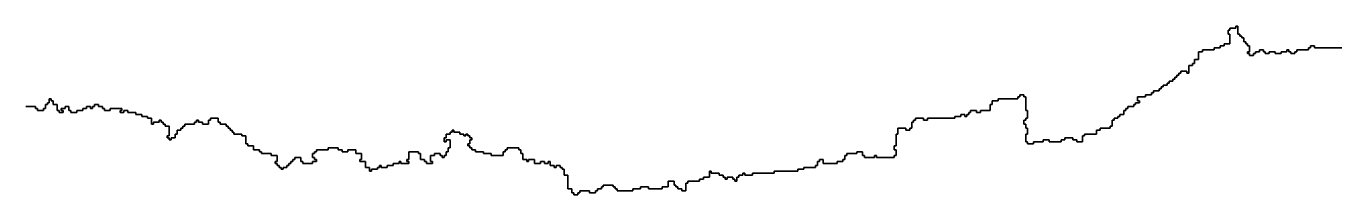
# Model space of a CAD drawing. Header units: inches. Extents: x -98695 to 376223, y 1122520 to 1501782.
# Drawn here: x 252658 to 273252, y 1198249 to 1200901 of the extents above; entities that cross this region are included whole.
import ezdxf

# ---------------------------------------------------------------- set-up
doc = ezdxf.new("R2010")
doc.units = ezdxf.units.IN
doc.header["$MEASUREMENT"] = 0
doc.layers.add('subs1', color=7, linetype='Continuous', true_color=0xc8dcf7)

msp = doc.modelspace()

# ---------------------------------------------------------------- linework, layer by layer
at = {"layer": 'subs1'}
for points in [[(273318, 1200562, 0), (272886, 1200562, 0), (272886, 1200593, 0), (272824, 1200593, 0), (272824, 1200562, 0), (272794, 1200562, 0), (272794, 1200531, 0), (272609, 1200531, 0), (272609, 1200500, 0), (272578, 1200500, 0), (272578, 1200470, 0), (272516, 1200470, 0), (272516, 1200500, 0), (272485, 1200500, 0), (272485, 1200531, 0), (272454, 1200531, 0), (272454, 1200500, 0), (272362, 1200500, 0), (272362, 1200470, 0), (272269, 1200470, 0), (272269, 1200500, 0), (272177, 1200500, 0), (272177, 1200470, 0), (272115, 1200470, 0), (272115, 1200500, 0), (272084, 1200500, 0), (272084, 1200531, 0), (272022, 1200531, 0), (272022, 1200500, 0), (271961, 1200500, 0), (271961, 1200470, 0), (271930, 1200470, 0), (271930, 1200439, 0), (271868, 1200439, 0), (271868, 1200470, 0), (271837, 1200470, 0), (271837, 1200500, 0), (271868, 1200500, 0), (271868, 1200593, 0), (271837, 1200593, 0), (271837, 1200624, 0), (271807, 1200624, 0), (271807, 1200655, 0), (271776, 1200655, 0), (271776, 1200716, 0), (271745, 1200716, 0), (271745, 1200747, 0), (271714, 1200747, 0), (271714, 1200778, 0), (271683, 1200778, 0), (271683, 1200901, 0), (271652, 1200901, 0), (271652, 1200871, 0), (271560, 1200871, 0), (271560, 1200840, 0), (271529, 1200840, 0), (271529, 1200778, 0), (271560, 1200778, 0), (271560, 1200624, 0), (271467, 1200624, 0), (271467, 1200593, 0), (271406, 1200593, 0), (271406, 1200562, 0), (271313, 1200562, 0), (271313, 1200531, 0), (271128, 1200531, 0), (271128, 1200500, 0), (271066, 1200500, 0), (271066, 1200377, 0), (271005, 1200377, 0), (271005, 1200315, 0), (270974, 1200315, 0), (270974, 1200285, 0), (270912, 1200285, 0), (270912, 1200161, 0), (270881, 1200161, 0), (270881, 1200192, 0), (270789, 1200192, 0), (270789, 1200161, 0), (270758, 1200161, 0), (270758, 1200130, 0), (270727, 1200130, 0), (270727, 1200099, 0), (270696, 1200099, 0), (270696, 1200069, 0), (270665, 1200069, 0), (270665, 1200038, 0), (270604, 1200038, 0), (270604, 1200007, 0), (270573, 1200007, 0), (270573, 1199976, 0), (270511, 1199976, 0), (270511, 1199945, 0), (270480, 1199945, 0), (270480, 1199914, 0), (270449, 1199914, 0), (270449, 1199884, 0), (270357, 1199884, 0), (270357, 1199853, 0), (270326, 1199853, 0), (270326, 1199822, 0), (270233, 1199822, 0), (270233, 1199791, 0), (270110, 1199791, 0), (270110, 1199729, 0), (270141, 1199729, 0), (270141, 1199698, 0), (270079, 1199698, 0), (270079, 1199668, 0), (270048, 1199668, 0), (270048, 1199637, 0), (269956, 1199637, 0), (269956, 1199606, 0), (269925, 1199606, 0), (269925, 1199575, 0), (269894, 1199575, 0), (269894, 1199513, 0), (269832, 1199513, 0), (269832, 1199483, 0), (269801, 1199483, 0), (269801, 1199452, 0), (269740, 1199452, 0), (269740, 1199421, 0), (269709, 1199421, 0), (269709, 1199328, 0), (269678, 1199328, 0), (269678, 1199297, 0), (269524, 1199297, 0), (269524, 1199267, 0), (269462, 1199267, 0), (269462, 1199205, 0), (269277, 1199205, 0), (269277, 1199174, 0), (269246, 1199174, 0), (269246, 1199082, 0), (269154, 1199082, 0), (269154, 1199112, 0), (269092, 1199112, 0), (269092, 1199143, 0), (268969, 1199143, 0), (268969, 1199112, 0), (268907, 1199112, 0), (268907, 1199082, 0), (268722, 1199082, 0), (268722, 1199112, 0), (268629, 1199112, 0), (268629, 1199082, 0), (268475, 1199082, 0), (268475, 1199051, 0), (268383, 1199051, 0), (268383, 1199082, 0), (268352, 1199082, 0), (268352, 1199205, 0), (268383, 1199205, 0), (268383, 1199297, 0), (268352, 1199297, 0), (268352, 1199359, 0), (268321, 1199359, 0), (268321, 1199421, 0), (268352, 1199421, 0), (268352, 1199452, 0), (268383, 1199452, 0), (268383, 1199575, 0), (268352, 1199575, 0), (268352, 1199791, 0), (268321, 1199791, 0), (268321, 1199822, 0), (268259, 1199822, 0), (268259, 1199791, 0), (268228, 1199791, 0), (268228, 1199760, 0), (267920, 1199760, 0), (267920, 1199729, 0), (267827, 1199729, 0), (267827, 1199668, 0), (267796, 1199668, 0), (267796, 1199575, 0), (267642, 1199575, 0), (267642, 1199544, 0), (267581, 1199544, 0), (267581, 1199575, 0), (267488, 1199575, 0), (267488, 1199544, 0), (267457, 1199544, 0), (267457, 1199513, 0), (267426, 1199513, 0), (267426, 1199483, 0), (267395, 1199483, 0), (267395, 1199513, 0), (267334, 1199513, 0), (267334, 1199483, 0), (267241, 1199483, 0), (267241, 1199452, 0), (266809, 1199452, 0), (266809, 1199421, 0), (266748, 1199421, 0), (266748, 1199452, 0), (266624, 1199452, 0), (266624, 1199421, 0), (266593, 1199421, 0), (266593, 1199390, 0), (266563, 1199390, 0), (266563, 1199297, 0), (266532, 1199297, 0), (266532, 1199267, 0), (266470, 1199267, 0), (266470, 1199297, 0), (266347, 1199297, 0), (266347, 1199205, 0), (266316, 1199205, 0), (266316, 1199020, 0), (266285, 1199020, 0), (266285, 1198958, 0), (266316, 1198958, 0), (266316, 1198866, 0), (266285, 1198866, 0), (266285, 1198835, 0), (266007, 1198835, 0), (266007, 1198866, 0), (265976, 1198866, 0), (265976, 1198835, 0), (265822, 1198835, 0), (265822, 1198866, 0), (265791, 1198866, 0), (265791, 1198927, 0), (265699, 1198927, 0), (265699, 1198896, 0), (265545, 1198896, 0), (265545, 1198866, 0), (265514, 1198866, 0), (265514, 1198804, 0), (265483, 1198804, 0), (265483, 1198773, 0), (265390, 1198773, 0), (265390, 1198742, 0), (265174, 1198742, 0), (265174, 1198804, 0), (265113, 1198804, 0), (265113, 1198773, 0), (265082, 1198773, 0), (265082, 1198711, 0), (265051, 1198711, 0), (265051, 1198680, 0), (264866, 1198680, 0), (264866, 1198650, 0), (264773, 1198650, 0), (264773, 1198619, 0), (264403, 1198619, 0), (264403, 1198588, 0), (264064, 1198588, 0), (264064, 1198557, 0), (263941, 1198557, 0), (263941, 1198588, 0), (263910, 1198588, 0), (263910, 1198557, 0), (263848, 1198557, 0), (263848, 1198526, 0), (263817, 1198526, 0), (263817, 1198465, 0), (263786, 1198465, 0), (263786, 1198495, 0), (263756, 1198495, 0), (263756, 1198526, 0), (263663, 1198526, 0), (263663, 1198495, 0), (263632, 1198495, 0), (263632, 1198526, 0), (263601, 1198526, 0), (263601, 1198557, 0), (263540, 1198557, 0), (263540, 1198588, 0), (263416, 1198588, 0), (263416, 1198619, 0), (263385, 1198619, 0), (263385, 1198526, 0), (263293, 1198526, 0), (263293, 1198495, 0), (263231, 1198495, 0), (263231, 1198465, 0), (263046, 1198465, 0), (263046, 1198434, 0), (263015, 1198434, 0), (263015, 1198310, 0), (262953, 1198310, 0), (262953, 1198341, 0), (262892, 1198341, 0), (262892, 1198372, 0), (262861, 1198372, 0), (262861, 1198403, 0), (262830, 1198403, 0), (262830, 1198465, 0), (262738, 1198465, 0), (262738, 1198372, 0), (262645, 1198372, 0), (262645, 1198341, 0), (262429, 1198341, 0), (262429, 1198372, 0), (262306, 1198372, 0), (262306, 1198341, 0), (262182, 1198341, 0), (262182, 1198310, 0), (261936, 1198310, 0), (261936, 1198341, 0), (261905, 1198341, 0), (261905, 1198372, 0), (261874, 1198372, 0), (261874, 1198403, 0), (261720, 1198403, 0), (261720, 1198372, 0), (261689, 1198372, 0), (261689, 1198341, 0), (261627, 1198341, 0), (261627, 1198310, 0), (261596, 1198310, 0), (261596, 1198279, 0), (261504, 1198279, 0), (261504, 1198310, 0), (261349, 1198310, 0), (261349, 1198279, 0), (261319, 1198279, 0), (261319, 1198249, 0), (261257, 1198249, 0), (261257, 1198279, 0), (261226, 1198279, 0), (261226, 1198341, 0), (261164, 1198341, 0), (261164, 1198557, 0), (261103, 1198557, 0), (261103, 1198650, 0), (261072, 1198650, 0), (261072, 1198680, 0), (261041, 1198680, 0), (261041, 1198711, 0), (260979, 1198711, 0), (260979, 1198680, 0), (260948, 1198680, 0), (260948, 1198711, 0), (260887, 1198711, 0), (260887, 1198773, 0), (260856, 1198773, 0), (260856, 1198742, 0), (260794, 1198742, 0), (260794, 1198773, 0), (260733, 1198773, 0), (260733, 1198742, 0), (260640, 1198742, 0), (260640, 1198804, 0), (260547, 1198804, 0), (260547, 1198773, 0), (260517, 1198773, 0), (260517, 1198804, 0), (260455, 1198804, 0), (260455, 1198896, 0), (260424, 1198896, 0), (260424, 1198958, 0), (260393, 1198958, 0), (260393, 1198989, 0), (260208, 1198989, 0), (260208, 1198958, 0), (260177, 1198958, 0), (260177, 1198927, 0), (260146, 1198927, 0), (260146, 1198866, 0), (259961, 1198866, 0), (259961, 1198896, 0), (259838, 1198896, 0), (259838, 1198927, 0), (259715, 1198927, 0), (259715, 1198958, 0), (259653, 1198958, 0), (259653, 1198989, 0), (259622, 1198989, 0), (259622, 1199020, 0), (259591, 1199020, 0), (259591, 1199051, 0), (259622, 1199051, 0), (259622, 1199112, 0), (259653, 1199112, 0), (259653, 1199143, 0), (259622, 1199143, 0), (259622, 1199174, 0), (259591, 1199174, 0), (259591, 1199205, 0), (259560, 1199205, 0), (259560, 1199174, 0), (259529, 1199174, 0), (259529, 1199205, 0), (259468, 1199205, 0), (259468, 1199236, 0), (259375, 1199236, 0), (259375, 1199267, 0), (259344, 1199267, 0), (259344, 1199236, 0), (259314, 1199236, 0), (259314, 1199205, 0), (259252, 1199205, 0), (259252, 1199143, 0), (259221, 1199143, 0), (259221, 1199082, 0), (259252, 1199082, 0), (259252, 1199112, 0), (259314, 1199112, 0), (259314, 1198989, 0), (259283, 1198989, 0), (259283, 1198927, 0), (259252, 1198927, 0), (259252, 1198866, 0), (259221, 1198866, 0), (259221, 1198835, 0), (259190, 1198835, 0), (259190, 1198866, 0), (259159, 1198866, 0), (259159, 1198896, 0), (259067, 1198896, 0), (259067, 1198866, 0), (259005, 1198866, 0), (259005, 1198773, 0), (259036, 1198773, 0), (259036, 1198742, 0), (258943, 1198742, 0), (258943, 1198773, 0), (258913, 1198773, 0), (258913, 1198804, 0), (258851, 1198804, 0), (258851, 1198896, 0), (258820, 1198896, 0), (258820, 1198927, 0), (258666, 1198927, 0), (258666, 1198804, 0), (258635, 1198804, 0), (258635, 1198773, 0), (258666, 1198773, 0), (258666, 1198742, 0), (258542, 1198742, 0), (258542, 1198773, 0), (258512, 1198773, 0), (258512, 1198742, 0), (258419, 1198742, 0), (258419, 1198711, 0), (258326, 1198711, 0), (258326, 1198680, 0), (258234, 1198680, 0), (258234, 1198711, 0), (258203, 1198711, 0), (258203, 1198680, 0), (258172, 1198680, 0), (258172, 1198650, 0), (258080, 1198650, 0), (258080, 1198619, 0), (258049, 1198619, 0), (258049, 1198680, 0), (257987, 1198680, 0), (257987, 1198773, 0), (257895, 1198773, 0), (257895, 1198804, 0), (257925, 1198804, 0), (257925, 1198896, 0), (257833, 1198896, 0), (257833, 1198958, 0), (257710, 1198958, 0), (257710, 1198927, 0), (257617, 1198927, 0), (257617, 1198958, 0), (257555, 1198958, 0), (257555, 1198989, 0), (257401, 1198989, 0), (257401, 1198958, 0), (257216, 1198958, 0), (257216, 1198927, 0), (257185, 1198927, 0), (257185, 1198896, 0), (257154, 1198896, 0), (257154, 1198835, 0), (257185, 1198835, 0), (257185, 1198804, 0), (257216, 1198804, 0), (257216, 1198773, 0), (257154, 1198773, 0), (257154, 1198742, 0), (257000, 1198742, 0), (257000, 1198773, 0), (256969, 1198773, 0), (256969, 1198835, 0), (256877, 1198835, 0), (256877, 1198804, 0), (256846, 1198804, 0), (256846, 1198773, 0), (256815, 1198773, 0), (256815, 1198742, 0), (256784, 1198742, 0), (256784, 1198711, 0), (256753, 1198711, 0), (256753, 1198680, 0), (256692, 1198680, 0), (256692, 1198650, 0), (256661, 1198650, 0), (256661, 1198680, 0), (256630, 1198680, 0), (256630, 1198711, 0), (256599, 1198711, 0), (256599, 1198742, 0), (256568, 1198742, 0), (256568, 1198773, 0), (256599, 1198773, 0), (256599, 1198866, 0), (256507, 1198866, 0), (256507, 1198896, 0), (256352, 1198896, 0), (256352, 1198927, 0), (256321, 1198927, 0), (256321, 1198958, 0), (256229, 1198958, 0), (256229, 1199020, 0), (256136, 1199020, 0), (256136, 1199051, 0), (256105, 1199051, 0), (256105, 1199174, 0), (256044, 1199174, 0), (256044, 1199205, 0), (255920, 1199205, 0), (255920, 1199236, 0), (255890, 1199236, 0), (255890, 1199267, 0), (255859, 1199267, 0), (255859, 1199297, 0), (255828, 1199297, 0), (255828, 1199328, 0), (255797, 1199328, 0), (255797, 1199359, 0), (255704, 1199359, 0), (255704, 1199390, 0), (255674, 1199390, 0), (255674, 1199452, 0), (255550, 1199452, 0), (255550, 1199421, 0), (255519, 1199421, 0), (255519, 1199359, 0), (255427, 1199359, 0), (255427, 1199390, 0), (255365, 1199390, 0), (255365, 1199421, 0), (255334, 1199421, 0), (255334, 1199390, 0), (255303, 1199390, 0), (255303, 1199359, 0), (255149, 1199359, 0), (255149, 1199328, 0), (255118, 1199328, 0), (255118, 1199297, 0), (255088, 1199297, 0), (255088, 1199267, 0), (255026, 1199267, 0), (255026, 1199205, 0), (254995, 1199205, 0), (254995, 1199143, 0), (254933, 1199143, 0), (254933, 1199112, 0), (254902, 1199112, 0), (254902, 1199143, 0), (254872, 1199143, 0), (254872, 1199174, 0), (254902, 1199174, 0), (254902, 1199328, 0), (254841, 1199328, 0), (254841, 1199359, 0), (254810, 1199359, 0), (254810, 1199390, 0), (254779, 1199390, 0), (254779, 1199421, 0), (254748, 1199421, 0), (254748, 1199390, 0), (254656, 1199390, 0), (254656, 1199359, 0), (254625, 1199359, 0), (254625, 1199452, 0), (254563, 1199452, 0), (254563, 1199483, 0), (254471, 1199483, 0), (254471, 1199513, 0), (254378, 1199513, 0), (254378, 1199544, 0), (254255, 1199544, 0), (254255, 1199575, 0), (254193, 1199575, 0), (254193, 1199544, 0), (254131, 1199544, 0), (254131, 1199575, 0), (254162, 1199575, 0), (254162, 1199606, 0), (253977, 1199606, 0), (253977, 1199575, 0), (253885, 1199575, 0), (253885, 1199606, 0), (253854, 1199606, 0), (253854, 1199637, 0), (253792, 1199637, 0), (253792, 1199668, 0), (253730, 1199668, 0), (253730, 1199637, 0), (253699, 1199637, 0), (253699, 1199606, 0), (253669, 1199606, 0), (253669, 1199637, 0), (253607, 1199637, 0), (253607, 1199606, 0), (253545, 1199606, 0), (253545, 1199575, 0), (253453, 1199575, 0), (253453, 1199544, 0), (253360, 1199544, 0), (253360, 1199575, 0), (253329, 1199575, 0), (253329, 1199637, 0), (253268, 1199637, 0), (253268, 1199606, 0), (253206, 1199606, 0), (253206, 1199575, 0), (253237, 1199575, 0), (253237, 1199544, 0), (253175, 1199544, 0), (253175, 1199575, 0), (253144, 1199575, 0), (253144, 1199668, 0), (253083, 1199668, 0), (253083, 1199729, 0), (253052, 1199729, 0), (253052, 1199760, 0), (253021, 1199760, 0), (253021, 1199698, 0), (252990, 1199698, 0), (252990, 1199668, 0), (252959, 1199668, 0), (252959, 1199606, 0), (252928, 1199606, 0), (252928, 1199575, 0), (252836, 1199575, 0), (252836, 1199606, 0), (252805, 1199606, 0), (252805, 1199637, 0), (252651, 1199637, 0)], [(252651, 1199637, 0), (252805, 1199637, 0), (252805, 1199606, 0), (252836, 1199606, 0), (252836, 1199575, 0), (252928, 1199575, 0), (252928, 1199606, 0), (252959, 1199606, 0), (252959, 1199668, 0), (252990, 1199668, 0), (252990, 1199698, 0), (253021, 1199698, 0), (253021, 1199760, 0), (253052, 1199760, 0), (253052, 1199729, 0), (253083, 1199729, 0), (253083, 1199668, 0), (253144, 1199668, 0), (253144, 1199575, 0), (253175, 1199575, 0), (253175, 1199544, 0), (253237, 1199544, 0), (253237, 1199575, 0), (253206, 1199575, 0), (253206, 1199606, 0), (253268, 1199606, 0), (253268, 1199637, 0), (253329, 1199637, 0), (253329, 1199575, 0), (253360, 1199575, 0), (253360, 1199544, 0), (253453, 1199544, 0), (253453, 1199575, 0), (253545, 1199575, 0), (253545, 1199606, 0), (253607, 1199606, 0), (253607, 1199637, 0), (253669, 1199637, 0), (253669, 1199606, 0), (253699, 1199606, 0), (253699, 1199637, 0), (253730, 1199637, 0), (253730, 1199668, 0), (253792, 1199668, 0), (253792, 1199637, 0), (253854, 1199637, 0), (253854, 1199606, 0), (253885, 1199606, 0), (253885, 1199575, 0), (253977, 1199575, 0), (253977, 1199606, 0), (254162, 1199606, 0), (254162, 1199575, 0), (254131, 1199575, 0), (254131, 1199544, 0), (254193, 1199544, 0), (254193, 1199575, 0), (254255, 1199575, 0), (254255, 1199544, 0), (254378, 1199544, 0), (254378, 1199513, 0), (254471, 1199513, 0), (254471, 1199483, 0), (254563, 1199483, 0), (254563, 1199452, 0), (254625, 1199452, 0), (254625, 1199359, 0), (254656, 1199359, 0), (254656, 1199390, 0), (254748, 1199390, 0), (254748, 1199421, 0), (254779, 1199421, 0), (254779, 1199390, 0), (254810, 1199390, 0), (254810, 1199359, 0), (254841, 1199359, 0), (254841, 1199328, 0), (254902, 1199328, 0), (254902, 1199174, 0), (254872, 1199174, 0), (254872, 1199143, 0), (254902, 1199143, 0), (254902, 1199112, 0), (254933, 1199112, 0), (254933, 1199143, 0), (254995, 1199143, 0), (254995, 1199205, 0), (255026, 1199205, 0), (255026, 1199267, 0), (255088, 1199267, 0), (255088, 1199297, 0), (255118, 1199297, 0), (255118, 1199328, 0), (255149, 1199328, 0), (255149, 1199359, 0), (255303, 1199359, 0), (255303, 1199390, 0), (255334, 1199390, 0), (255334, 1199421, 0), (255365, 1199421, 0), (255365, 1199390, 0), (255427, 1199390, 0), (255427, 1199359, 0), (255519, 1199359, 0), (255519, 1199421, 0), (255550, 1199421, 0), (255550, 1199452, 0), (255674, 1199452, 0), (255674, 1199390, 0), (255704, 1199390, 0), (255704, 1199359, 0), (255797, 1199359, 0), (255797, 1199328, 0), (255828, 1199328, 0), (255828, 1199297, 0), (255859, 1199297, 0), (255859, 1199267, 0), (255890, 1199267, 0), (255890, 1199236, 0), (255920, 1199236, 0), (255920, 1199205, 0), (256044, 1199205, 0), (256044, 1199174, 0), (256105, 1199174, 0), (256105, 1199051, 0), (256136, 1199051, 0), (256136, 1199020, 0), (256229, 1199020, 0), (256229, 1198958, 0), (256321, 1198958, 0), (256321, 1198927, 0), (256352, 1198927, 0), (256352, 1198896, 0), (256507, 1198896, 0), (256507, 1198866, 0), (256599, 1198866, 0), (256599, 1198773, 0), (256568, 1198773, 0), (256568, 1198742, 0), (256599, 1198742, 0), (256599, 1198711, 0), (256630, 1198711, 0), (256630, 1198680, 0), (256661, 1198680, 0), (256661, 1198650, 0), (256692, 1198650, 0), (256692, 1198680, 0), (256753, 1198680, 0), (256753, 1198711, 0), (256784, 1198711, 0), (256784, 1198742, 0), (256815, 1198742, 0), (256815, 1198773, 0), (256846, 1198773, 0), (256846, 1198804, 0), (256877, 1198804, 0), (256877, 1198835, 0), (256969, 1198835, 0), (256969, 1198773, 0), (257000, 1198773, 0), (257000, 1198742, 0), (257154, 1198742, 0), (257154, 1198773, 0), (257216, 1198773, 0), (257216, 1198804, 0), (257185, 1198804, 0), (257185, 1198835, 0), (257154, 1198835, 0), (257154, 1198896, 0), (257185, 1198896, 0), (257185, 1198927, 0), (257216, 1198927, 0), (257216, 1198958, 0), (257401, 1198958, 0), (257401, 1198989, 0), (257555, 1198989, 0), (257555, 1198958, 0), (257617, 1198958, 0), (257617, 1198927, 0), (257710, 1198927, 0), (257710, 1198958, 0), (257833, 1198958, 0), (257833, 1198896, 0), (257925, 1198896, 0), (257925, 1198804, 0), (257895, 1198804, 0), (257895, 1198773, 0), (257987, 1198773, 0), (257987, 1198680, 0), (258049, 1198680, 0), (258049, 1198619, 0), (258080, 1198619, 0), (258080, 1198650, 0), (258172, 1198650, 0), (258172, 1198680, 0), (258203, 1198680, 0), (258203, 1198711, 0), (258234, 1198711, 0), (258234, 1198680, 0), (258326, 1198680, 0), (258326, 1198711, 0), (258419, 1198711, 0), (258419, 1198742, 0), (258512, 1198742, 0), (258512, 1198773, 0), (258542, 1198773, 0), (258542, 1198742, 0), (258666, 1198742, 0), (258666, 1198773, 0), (258635, 1198773, 0), (258635, 1198804, 0), (258666, 1198804, 0), (258666, 1198927, 0), (258820, 1198927, 0), (258820, 1198896, 0), (258851, 1198896, 0), (258851, 1198804, 0), (258913, 1198804, 0), (258913, 1198773, 0), (258943, 1198773, 0), (258943, 1198742, 0), (259036, 1198742, 0), (259036, 1198773, 0), (259005, 1198773, 0), (259005, 1198866, 0), (259067, 1198866, 0), (259067, 1198896, 0), (259159, 1198896, 0), (259159, 1198866, 0), (259190, 1198866, 0), (259190, 1198835, 0), (259221, 1198835, 0), (259221, 1198866, 0), (259252, 1198866, 0), (259252, 1198927, 0), (259283, 1198927, 0), (259283, 1198989, 0), (259314, 1198989, 0), (259314, 1199112, 0), (259252, 1199112, 0), (259252, 1199082, 0), (259221, 1199082, 0), (259221, 1199143, 0), (259252, 1199143, 0), (259252, 1199205, 0), (259314, 1199205, 0), (259314, 1199236, 0), (259344, 1199236, 0), (259344, 1199267, 0), (259375, 1199267, 0), (259375, 1199236, 0), (259468, 1199236, 0), (259468, 1199205, 0), (259529, 1199205, 0), (259529, 1199174, 0), (259560, 1199174, 0), (259560, 1199205, 0), (259591, 1199205, 0), (259591, 1199174, 0), (259622, 1199174, 0), (259622, 1199143, 0), (259653, 1199143, 0), (259653, 1199112, 0), (259622, 1199112, 0), (259622, 1199051, 0), (259591, 1199051, 0), (259591, 1199020, 0), (259622, 1199020, 0), (259622, 1198989, 0), (259653, 1198989, 0), (259653, 1198958, 0), (259715, 1198958, 0), (259715, 1198927, 0), (259838, 1198927, 0), (259838, 1198896, 0), (259961, 1198896, 0), (259961, 1198866, 0), (260146, 1198866, 0), (260146, 1198927, 0), (260177, 1198927, 0), (260177, 1198958, 0), (260208, 1198958, 0), (260208, 1198989, 0), (260393, 1198989, 0), (260393, 1198958, 0), (260424, 1198958, 0), (260424, 1198896, 0), (260455, 1198896, 0), (260455, 1198804, 0), (260517, 1198804, 0), (260517, 1198773, 0), (260547, 1198773, 0), (260547, 1198804, 0), (260640, 1198804, 0), (260640, 1198742, 0), (260733, 1198742, 0), (260733, 1198773, 0), (260794, 1198773, 0), (260794, 1198742, 0), (260856, 1198742, 0), (260856, 1198773, 0), (260887, 1198773, 0), (260887, 1198711, 0), (260948, 1198711, 0), (260948, 1198680, 0), (260979, 1198680, 0), (260979, 1198711, 0), (261041, 1198711, 0), (261041, 1198680, 0), (261072, 1198680, 0), (261072, 1198650, 0), (261103, 1198650, 0), (261103, 1198557, 0), (261164, 1198557, 0), (261164, 1198341, 0), (261226, 1198341, 0), (261226, 1198279, 0), (261257, 1198279, 0), (261257, 1198249, 0), (261319, 1198249, 0), (261319, 1198279, 0), (261349, 1198279, 0), (261349, 1198310, 0), (261504, 1198310, 0), (261504, 1198279, 0), (261596, 1198279, 0), (261596, 1198310, 0), (261627, 1198310, 0), (261627, 1198341, 0), (261689, 1198341, 0), (261689, 1198372, 0), (261720, 1198372, 0), (261720, 1198403, 0), (261874, 1198403, 0), (261874, 1198372, 0), (261905, 1198372, 0), (261905, 1198341, 0), (261936, 1198341, 0), (261936, 1198310, 0), (262182, 1198310, 0), (262182, 1198341, 0), (262306, 1198341, 0), (262306, 1198372, 0), (262429, 1198372, 0), (262429, 1198341, 0), (262645, 1198341, 0), (262645, 1198372, 0), (262738, 1198372, 0), (262738, 1198465, 0), (262830, 1198465, 0), (262830, 1198403, 0), (262861, 1198403, 0), (262861, 1198372, 0), (262892, 1198372, 0), (262892, 1198341, 0), (262953, 1198341, 0), (262953, 1198310, 0), (263015, 1198310, 0), (263015, 1198434, 0), (263046, 1198434, 0), (263046, 1198465, 0), (263231, 1198465, 0), (263231, 1198495, 0), (263293, 1198495, 0), (263293, 1198526, 0), (263385, 1198526, 0), (263385, 1198619, 0), (263416, 1198619, 0), (263416, 1198588, 0), (263540, 1198588, 0), (263540, 1198557, 0), (263601, 1198557, 0), (263601, 1198526, 0), (263632, 1198526, 0), (263632, 1198495, 0), (263663, 1198495, 0), (263663, 1198526, 0), (263756, 1198526, 0), (263756, 1198495, 0), (263786, 1198495, 0), (263786, 1198465, 0), (263817, 1198465, 0), (263817, 1198526, 0), (263848, 1198526, 0), (263848, 1198557, 0), (263910, 1198557, 0), (263910, 1198588, 0), (263941, 1198588, 0), (263941, 1198557, 0), (264064, 1198557, 0), (264064, 1198588, 0), (264403, 1198588, 0), (264403, 1198619, 0), (264773, 1198619, 0), (264773, 1198650, 0), (264866, 1198650, 0), (264866, 1198680, 0), (265051, 1198680, 0), (265051, 1198711, 0), (265082, 1198711, 0), (265082, 1198773, 0), (265113, 1198773, 0), (265113, 1198804, 0), (265174, 1198804, 0), (265174, 1198742, 0), (265390, 1198742, 0), (265390, 1198773, 0), (265483, 1198773, 0), (265483, 1198804, 0), (265514, 1198804, 0), (265514, 1198866, 0), (265545, 1198866, 0), (265545, 1198896, 0), (265699, 1198896, 0), (265699, 1198927, 0), (265791, 1198927, 0), (265791, 1198866, 0), (265822, 1198866, 0), (265822, 1198835, 0), (265976, 1198835, 0), (265976, 1198866, 0), (266007, 1198866, 0), (266007, 1198835, 0), (266285, 1198835, 0), (266285, 1198866, 0), (266316, 1198866, 0), (266316, 1198958, 0), (266285, 1198958, 0), (266285, 1199020, 0), (266316, 1199020, 0), (266316, 1199205, 0), (266347, 1199205, 0), (266347, 1199297, 0), (266470, 1199297, 0), (266470, 1199267, 0), (266532, 1199267, 0), (266532, 1199297, 0), (266563, 1199297, 0), (266563, 1199390, 0), (266593, 1199390, 0), (266593, 1199421, 0), (266624, 1199421, 0), (266624, 1199452, 0), (266748, 1199452, 0), (266748, 1199421, 0), (266809, 1199421, 0), (266809, 1199452, 0), (267241, 1199452, 0), (267241, 1199483, 0), (267334, 1199483, 0), (267334, 1199513, 0), (267395, 1199513, 0), (267395, 1199483, 0), (267426, 1199483, 0), (267426, 1199513, 0), (267457, 1199513, 0), (267457, 1199544, 0), (267488, 1199544, 0), (267488, 1199575, 0), (267581, 1199575, 0), (267581, 1199544, 0), (267642, 1199544, 0), (267642, 1199575, 0), (267796, 1199575, 0), (267796, 1199668, 0), (267827, 1199668, 0), (267827, 1199729, 0), (267920, 1199729, 0), (267920, 1199760, 0), (268228, 1199760, 0), (268228, 1199791, 0), (268259, 1199791, 0), (268259, 1199822, 0), (268321, 1199822, 0), (268321, 1199791, 0), (268352, 1199791, 0), (268352, 1199575, 0), (268383, 1199575, 0), (268383, 1199452, 0), (268352, 1199452, 0), (268352, 1199421, 0), (268321, 1199421, 0), (268321, 1199359, 0), (268352, 1199359, 0), (268352, 1199297, 0), (268383, 1199297, 0), (268383, 1199205, 0), (268352, 1199205, 0), (268352, 1199082, 0), (268383, 1199082, 0), (268383, 1199051, 0), (268475, 1199051, 0), (268475, 1199082, 0), (268629, 1199082, 0), (268629, 1199112, 0), (268722, 1199112, 0), (268722, 1199082, 0), (268907, 1199082, 0), (268907, 1199112, 0), (268969, 1199112, 0), (268969, 1199143, 0), (269092, 1199143, 0), (269092, 1199112, 0), (269154, 1199112, 0), (269154, 1199082, 0), (269246, 1199082, 0), (269246, 1199174, 0), (269277, 1199174, 0), (269277, 1199205, 0), (269462, 1199205, 0), (269462, 1199267, 0), (269524, 1199267, 0), (269524, 1199297, 0), (269678, 1199297, 0), (269678, 1199328, 0), (269709, 1199328, 0), (269709, 1199421, 0), (269740, 1199421, 0), (269740, 1199452, 0), (269801, 1199452, 0), (269801, 1199483, 0), (269832, 1199483, 0), (269832, 1199513, 0), (269894, 1199513, 0), (269894, 1199575, 0), (269925, 1199575, 0), (269925, 1199606, 0), (269956, 1199606, 0), (269956, 1199637, 0), (270048, 1199637, 0), (270048, 1199668, 0), (270079, 1199668, 0), (270079, 1199698, 0), (270141, 1199698, 0), (270141, 1199729, 0), (270110, 1199729, 0), (270110, 1199791, 0), (270233, 1199791, 0), (270233, 1199822, 0), (270326, 1199822, 0), (270326, 1199853, 0), (270357, 1199853, 0), (270357, 1199884, 0), (270449, 1199884, 0), (270449, 1199914, 0), (270480, 1199914, 0), (270480, 1199945, 0), (270511, 1199945, 0), (270511, 1199976, 0), (270573, 1199976, 0), (270573, 1200007, 0), (270604, 1200007, 0), (270604, 1200038, 0), (270665, 1200038, 0), (270665, 1200069, 0), (270696, 1200069, 0), (270696, 1200099, 0), (270727, 1200099, 0), (270727, 1200130, 0), (270758, 1200130, 0), (270758, 1200161, 0), (270789, 1200161, 0), (270789, 1200192, 0), (270881, 1200192, 0), (270881, 1200161, 0), (270912, 1200161, 0), (270912, 1200285, 0), (270974, 1200285, 0), (270974, 1200315, 0), (271005, 1200315, 0), (271005, 1200377, 0), (271066, 1200377, 0), (271066, 1200500, 0), (271128, 1200500, 0), (271128, 1200531, 0), (271313, 1200531, 0), (271313, 1200562, 0), (271406, 1200562, 0), (271406, 1200593, 0), (271467, 1200593, 0), (271467, 1200624, 0), (271560, 1200624, 0), (271560, 1200778, 0), (271529, 1200778, 0), (271529, 1200840, 0), (271560, 1200840, 0), (271560, 1200871, 0), (271652, 1200871, 0), (271652, 1200901, 0), (271683, 1200901, 0), (271683, 1200778, 0), (271714, 1200778, 0), (271714, 1200747, 0), (271745, 1200747, 0), (271745, 1200716, 0), (271776, 1200716, 0), (271776, 1200655, 0), (271807, 1200655, 0), (271807, 1200624, 0), (271837, 1200624, 0), (271837, 1200593, 0), (271868, 1200593, 0), (271868, 1200500, 0), (271837, 1200500, 0), (271837, 1200470, 0), (271868, 1200470, 0), (271868, 1200439, 0), (271930, 1200439, 0), (271930, 1200470, 0), (271961, 1200470, 0), (271961, 1200500, 0), (272022, 1200500, 0), (272022, 1200531, 0), (272084, 1200531, 0), (272084, 1200500, 0), (272115, 1200500, 0), (272115, 1200470, 0), (272177, 1200470, 0), (272177, 1200500, 0), (272269, 1200500, 0), (272269, 1200470, 0), (272362, 1200470, 0), (272362, 1200500, 0), (272454, 1200500, 0), (272454, 1200531, 0), (272485, 1200531, 0), (272485, 1200500, 0), (272516, 1200500, 0), (272516, 1200470, 0), (272578, 1200470, 0), (272578, 1200500, 0), (272609, 1200500, 0), (272609, 1200531, 0), (272794, 1200531, 0), (272794, 1200562, 0), (272824, 1200562, 0), (272824, 1200593, 0), (272886, 1200593, 0), (272886, 1200562, 0), (273318, 1200562, 0)]]:
    msp.add_polyline3d(points, dxfattribs=at)

doc.saveas('drawing.dxf')
